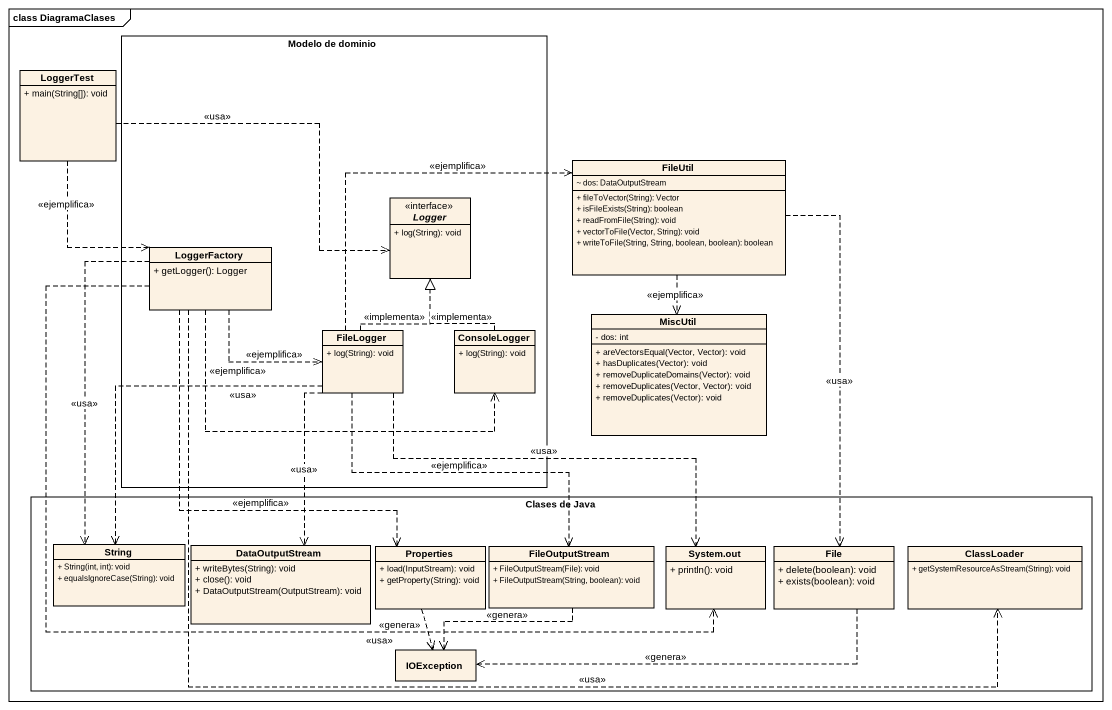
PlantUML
@startuml
mainframe class DiagramaClases
hide circle
hide empty members
skinparam classAttributeIconSize 0
rectangle "Modelo de dominio" as Modelo_de_dominio {
  interface Logger {
    + log(String): void
  }
  class LoggerFactory {
    + getLogger(): Logger
  }
  class FileLogger {
    + log(String): void
  }
  class ConsoleLogger {
    + log(String): void
  }
}
class LoggerTest {
  + main(String[]): void
}
class FileUtil {
  ~ dos: DataOutputStream
  + fileToVector(String): Vector
  + isFileExists(String): boolean
  + readFromFile(String): void
  + vectorToFile(Vector, String): void
  + writeToFile(String, String, boolean, boolean): boolean
}
class MiscUtil {
  - dos: int
  + areVectorsEqual(Vector, Vector): void
  + hasDuplicates(Vector): void
  + removeDuplicateDomains(Vector): void
  + removeDuplicates(Vector, Vector): void
  + removeDuplicates(Vector): void
}
rectangle "Clases de Java" as Clases_de_Java {
  class String {
    + String(int, int): void
    + equalsIgnoreCase(String): void
  }
  class DataOutputStream {
    + writeBytes(String): void
    + close(): void
    + DataOutputStream(OutputStream): void
  }
  class Properties {
    + load(InputStream): void
    + getProperty(String): void
  }
  class FileOutputStream {
    + FileOutputStream(File): void
    + FileOutputStream(String, boolean): void
  }
  class "System.out" as System_out {
    + println(): void
  }
  class "File" as File_ {
    + delete(boolean): void
    + exists(boolean): void
  }
  class ClassLoader {
    + getSystemResourceAsStream(String): void
  }
  class IOException
}
LoggerTest .right.> Logger : <<usa>>
LoggerTest ..> LoggerFactory : <<ejemplifica>>
FileUtil ..> MiscUtil : <<ejemplifica>>
FileUtil ..> File_ : <<usa>>
LoggerFactory .right.> FileLogger : <<ejemplifica>>
LoggerFactory .right.> ConsoleLogger : <<ejemplifica>>
LoggerFactory ..> String : <<usa>>
LoggerFactory ..> Properties : <<ejemplifica>>
LoggerFactory .right.> System_out : <<usa>>
LoggerFactory .right.> ClassLoader : <<usa>>
FileLogger .up.|> Logger : <<implementa>>
FileLogger .right.> FileUtil : <<ejemplifica>>
FileLogger ..> String : <<usa>>
FileLogger ..> DataOutputStream : <<usa>>
FileLogger ..> FileOutputStream : <<ejemplifica>>
FileLogger ..> System_out : <<usa>>
ConsoleLogger .up.|> Logger : <<implementa>>
Properties ..> IOException : <<genera>>
FileOutputStream ..> IOException : <<genera>>
File_ .left.> IOException : <<genera>>
@enduml
